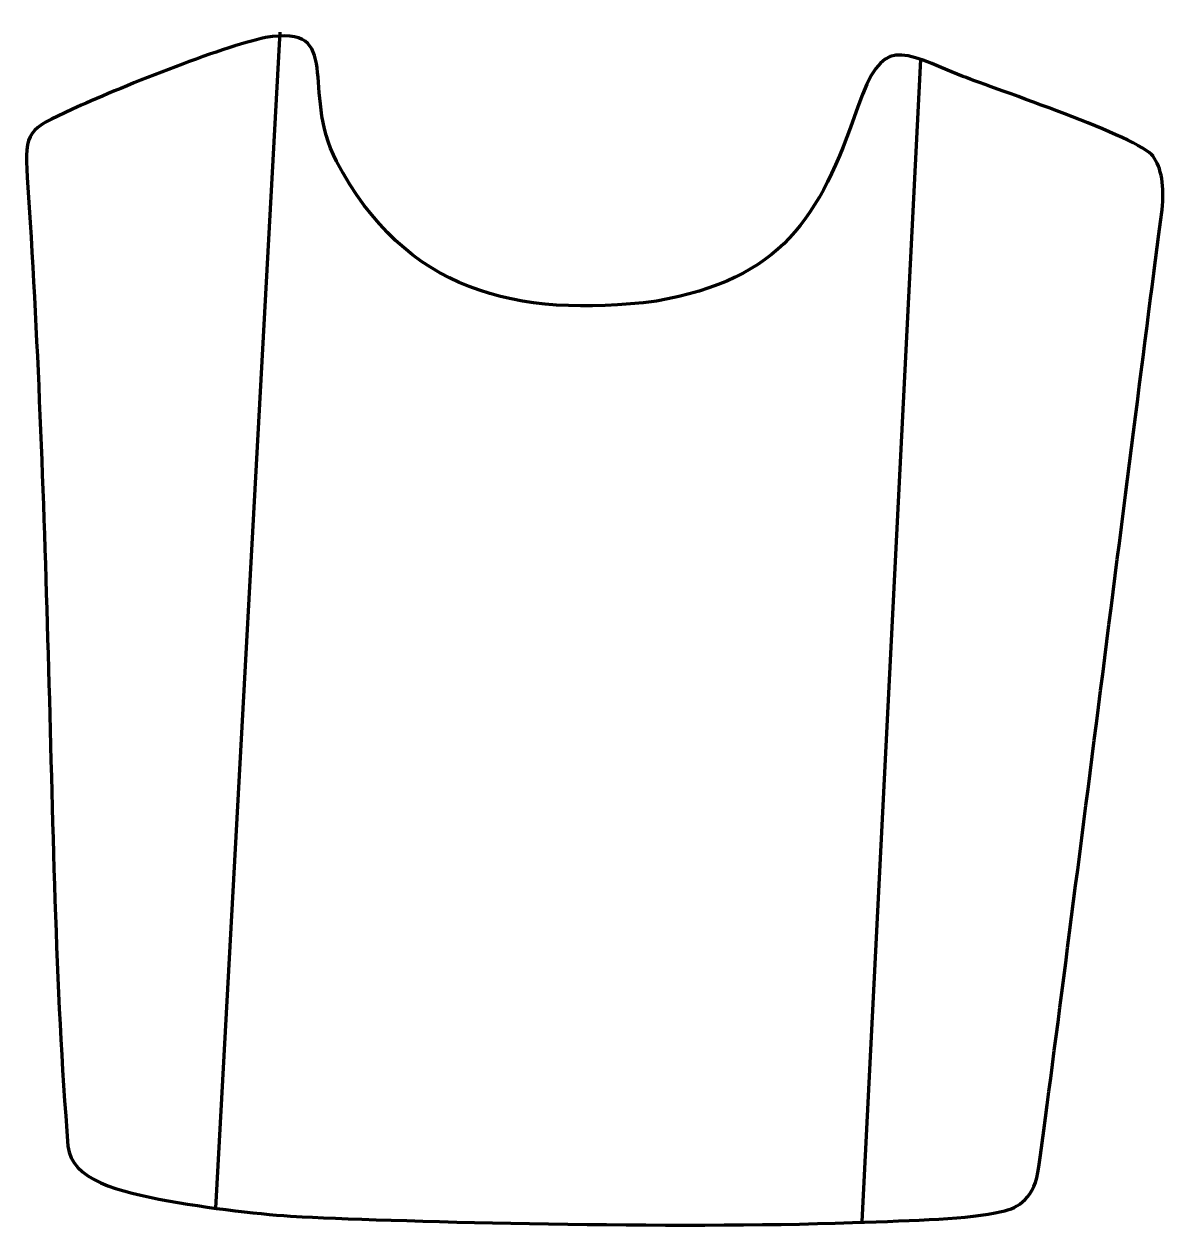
# Model space of a CAD drawing. Header units: millimetres. Extents: x -354 to -91, y 279 to 557.
import ezdxf

# ---------------------------------------------------------------- set-up
doc = ezdxf.new("R2010")
doc.units = ezdxf.units.MM
doc.header["$MEASUREMENT"] = 0
doc.layers.add('layer 2', color=7, linetype='Continuous')
doc.layers.add('layer 3', color=7, linetype='Continuous')

msp = doc.modelspace()

# ---------------------------------------------------------------- linework, layer by layer
at = {"layer": 'layer 2', "color": 142, "lineweight": 158}
for points in [[(-294.7754, 555.2781), (-294.7754, 555.2781), (-309.6499, 284.0658), (-309.6499, 284.0658)], [(-147.0431, 549.0057), (-147.0431, 549.0057), (-160.5639, 281.0373), (-160.5639, 281.0373)]]:
    msp.add_open_spline(points, degree=3, dxfattribs=at)
at = {"layer": 'layer 3', "color": 242, "lineweight": 158}
msp.add_open_spline([(-298.0989, 554.013), (-279.6775, 557.1355), (-290.2602, 541.8434), (-281.6831, 525.4874), (-281.6831, 525.4874), (-265.9714, 495.5263), (-240.4162, 489.1791), (-207.9617, 493.2292), (-207.9617, 493.2292), (-179.1351, 498.4502), (-170.4875, 511.9434), (-161.4774, 538.0802), (-161.4774, 538.0802), (-155.8458, 554.4164), (-151.8999, 551.0332), (-137.2951, 545.0828), (-137.2951, 545.0828), (-129.8975, 542.2016), (-96.6498, 531.0065), (-93.4151, 526.6682), (-93.4151, 526.6682), (-91.5372, 524.1496), (-90.7044, 519.4896), (-91.373, 514.3329), (-91.373, 514.3329), (-99.0494, 455.1309), (-111.9909, 351.3815), (-119.7627, 293.5704), (-119.7627, 293.5704), (-120.7295, 286.3785), (-124.4287, 284.171), (-128.3583, 283.2784), (-128.3583, 283.2784), (-136.1454, 281.5095), (-147.7792, 281.2771), (-162.7494, 280.7537), (-162.7494, 280.7537), (-204.5266, 279.2931), (-265.5564, 280.9527), (-289.6589, 282.0969), (-289.6589, 282.0969), (-296.1503, 282.405), (-308.5217, 283.6021), (-320.5584, 285.7934), (-320.5584, 285.7934), (-331.8339, 287.8461), (-342.9959, 290.5958), (-343.6364, 298.3822), (-343.6364, 298.3822), (-346.6352, 335.4698), (-347.1321, 374.6213), (-348.2205, 411.9056), (-348.2205, 411.9056), (-349.3003, 448.8966), (-350.5501, 484.8449), (-353.0293, 521.7836), (-353.0293, 521.7836), (-353.7552, 532.5979), (-352.825, 532.7858), (-342.5759, 537.5174), (-342.5759, 537.5174), (-332.7582, 542.0499), (-308.3281, 551.9309), (-298.0989, 554.013)], degree=3, knots=[0, 0, 0, 0, 0.05882353, 0.05882353, 0.05882353, 0.05882353, 0.11764706, 0.11764706, 0.11764706, 0.11764706, 0.17647059, 0.17647059, 0.17647059, 0.17647059, 0.23529412, 0.23529412, 0.23529412, 0.23529412, 0.29411765, 0.29411765, 0.29411765, 0.29411765, 0.35294118, 0.35294118, 0.35294118, 0.35294118, 0.41176471, 0.41176471, 0.41176471, 0.41176471, 0.47058824, 0.47058824, 0.47058824, 0.47058824, 0.52941176, 0.52941176, 0.52941176, 0.52941176, 0.58823529, 0.58823529, 0.58823529, 0.58823529, 0.64705882, 0.64705882, 0.64705882, 0.64705882, 0.70588235, 0.70588235, 0.70588235, 0.70588235, 0.76470588, 0.76470588, 0.76470588, 0.76470588, 0.82352941, 0.82352941, 0.82352941, 0.82352941, 0.88235294, 0.88235294, 0.88235294, 0.88235294, 1, 1, 1, 1], dxfattribs=at)

doc.saveas('drawing.dxf')
